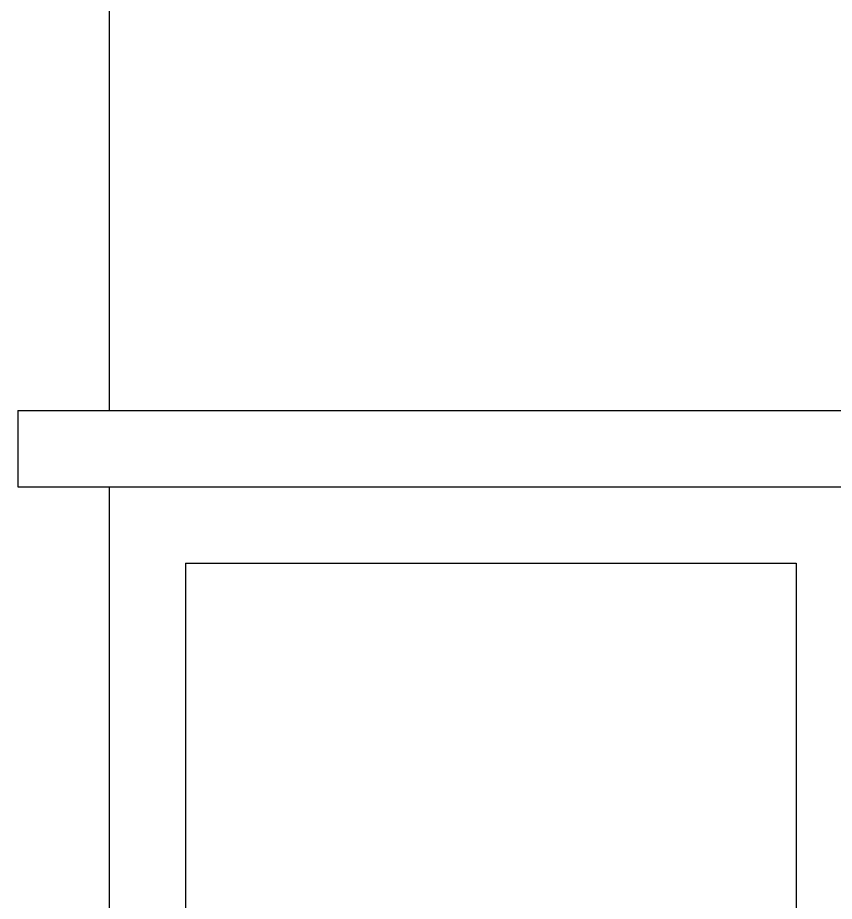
# Model space of a CAD drawing. Header units: metres. Extents: x -145924 to -103939, y 35209 to 64909.
# Drawn here: x -121330 to -120260, y 46267 to 47425 of the extents above; entities that cross this region are included whole.
import ezdxf

# ---------------------------------------------------------------- set-up
doc = ezdxf.new("R2010")
doc.units = ezdxf.units.M
doc.layers.add('31', color=4, linetype='Continuous')

msp = doc.modelspace()

# ---------------------------------------------------------------- linework, layer by layer
at = {"layer": '31'}
for p, q in [((-121209.97, 50630.37), (-121209.97, 46910.37)), ((-121209.97, 50630.37), (-121209.97, 46910.37)), ((-121329.97, 46910.37), (-117489.97, 46910.37)), ((-121329.97, 46910.37), (-121329.97, 46810.37)), ((-121329.97, 46810.37), (-117489.97, 46810.37)), ((-121209.97, 46810.37), (-121209.97, 45210.37)), ((-121209.97, 46810.37), (-121209.97, 45310.37)), ((-121109.97, 46710.37), (-120309.97, 46710.37)), ((-121109.97, 46710.37), (-121109.97, 45310.37)), ((-120309.97, 46710.37), (-120309.97, 45310.37))]:
    msp.add_line(p, q, dxfattribs=at)

doc.saveas('drawing.dxf')
